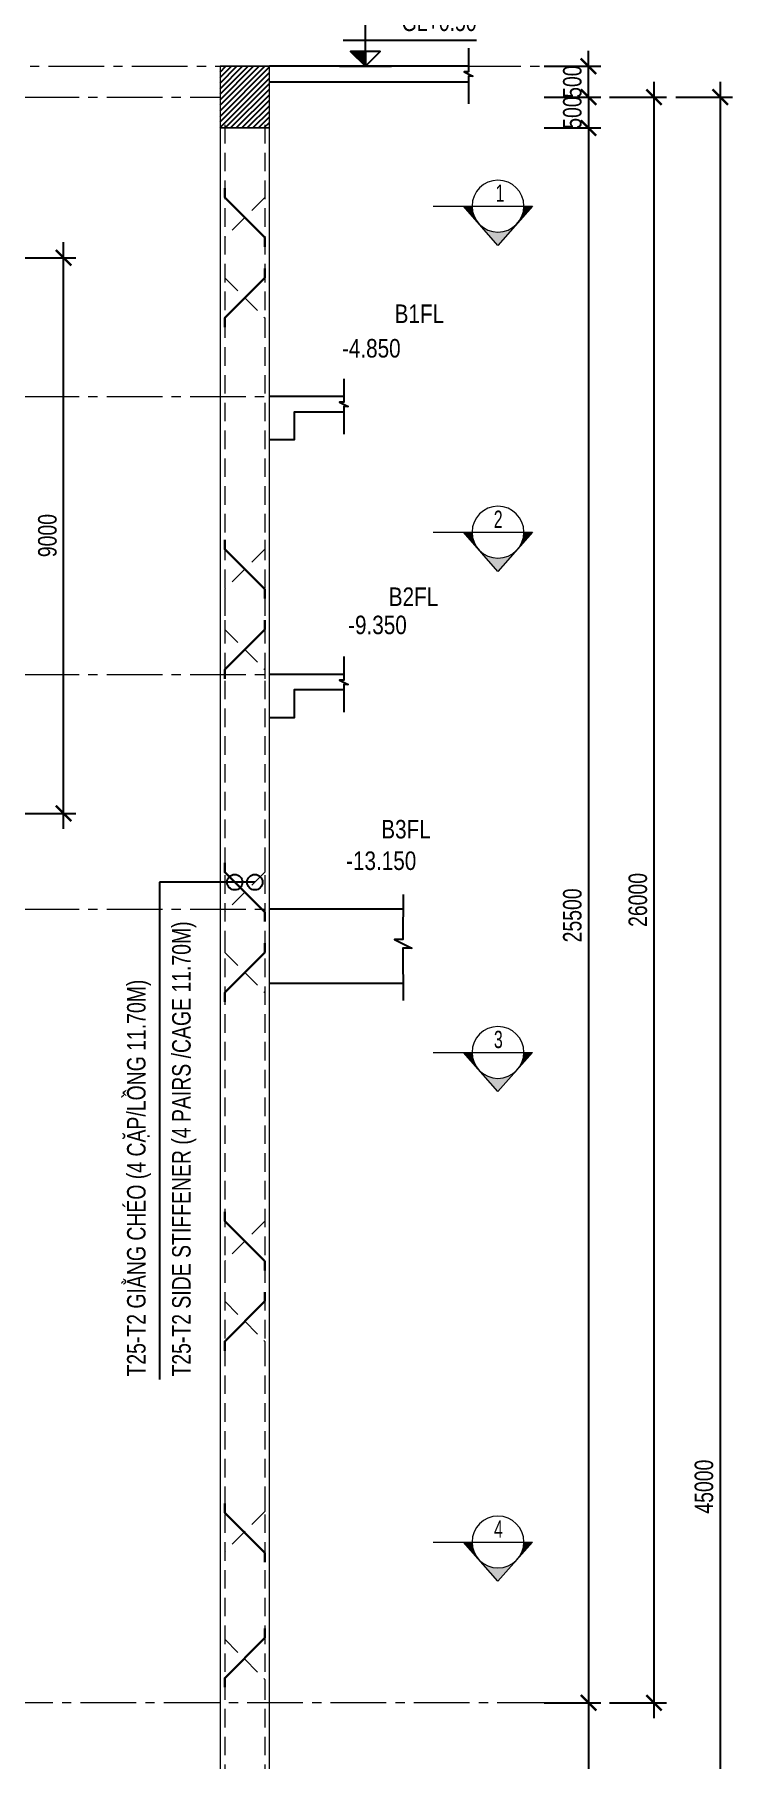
# Model space of a CAD drawing. Header units: millimetres. Extents: x 2746337 to 7547699, y -363432 to 15720.
# Drawn here: x 2893677 to 2904984, y -26918 to 1014 of the extents above; entities that cross this region are included whole.
import ezdxf
from ezdxf.enums import TextEntityAlignment as Align

# ---------------------------------------------------------------- set-up
doc = ezdxf.new("R2010")
doc.units = ezdxf.units.MM
doc.header["$LTSCALE"] = 1200
doc.header["$PDMODE"] = 3
doc.linetypes.add('CENTER2', pattern=[1.125, 0.75, -0.125, 0.125, -0.125])
doc.linetypes.add('HIDDEN', pattern=[0.375, 0.25, -0.125])
for name, color, linetype, lineweight in [('1', 9, 'Continuous', 13), ('BOUND', 3, 'Continuous', 20), ('CODE', 3, 'Continuous', 15), ('ENOTE', 2, 'Continuous', 15), ('Grid line', 160, 'CENTER2', 5), ('HIDE', 8, 'HIDDEN', 13), ('K-THUOC', 1, 'Continuous', 18), ('LEADER', 8, 'Continuous', 9), ('S-Beam - Cont', 60, 'Continuous', 25), ('T2CO', 4, 'Continuous', 30), ('T2HI', 4, 'HIDDEN', 13), ('TEXTVN', 2, 'Continuous', 20)]:
    doc.layers.add(name, color=color, linetype=linetype, lineweight=lineweight)
for name, color, linetype in [('CDC.02.DIM', 1, 'Continuous'), ('CDC.06.TEXT', 2, 'Continuous'), ('CDC.10.HATCH', 251, 'Continuous'), ('Q-Dim-line', 75, 'Continuous')]:
    doc.layers.add(name, color=color, linetype=linetype)
doc.styles.add('DB_Arial', font='arial.ttf', dxfattribs={"width": 0.8})
doc.styles.add('SMTEXT', font='arial.ttf', dxfattribs={"width": 0.75})
doc.styles.add('TEXTVN', font='VHELVCN.TTF', dxfattribs={"width": 0.8})
doc.dimstyles.new('BSV1-100', dxfattribs={"dimtxt": 300, "dimasz": 250, "dimexe": 200, "dimexo": 0, "dimgap": 108, "dimtad": 1, "dimdec": 0, "dimdsep": 46, "dimtxsty": 'SMTEXT', "dimblk": 'ARCHTICK', "dimcen": 100, "dimdle": 250, "dimclrd": 256, "dimclre": 256, "dimclrt": 1, "dimadec": 0, "dimazin": 0, "dimtfac": 1, "dimtdec": 0, "dimtix": 1, "dimtmove": 2, "dimatfit": 3, "dimfxl": 720, "dimfxlon": 1, "dimtolj": 1, "dimtzin": 0, "dimarcsym": 0})
doc.dimstyles.new('BSV25', dxfattribs={"dimtxt": 300, "dimasz": 250, "dimexe": 200, "dimexo": 0, "dimgap": 108, "dimtad": 1, "dimdec": 0, "dimlfac": 0.25, "dimdsep": 46, "dimtxsty": 'SMTEXT', "dimblk": 'ARCHTICK', "dimcen": 100, "dimdle": 250, "dimclrd": 256, "dimclre": 256, "dimclrt": 2, "dimadec": 0, "dimazin": 0, "dimtfac": 1, "dimtdec": 0, "dimtix": 1, "dimtmove": 2, "dimatfit": 3, "dimfxl": 800, "dimfxlon": 1, "dimtolj": 1, "dimtzin": 0, "dimarcsym": 0})

# ---------------------------------------------------------------- blocks, each defined once
blk = doc.blocks.new('_ArchTick')
at = {"color": 0, "linetype": 'ByBlock', "const_width": 0.15}
blk.add_lwpolyline([(-0.5, -0.5), (0.5, 0.5)], dxfattribs=at)
blk = doc.blocks.new('tag_cd')
at = {"layer": 'CDC.10.HATCH'}
blk.add_hatch(color=256, dxfattribs=at).paths.add_polyline_path([(180, 240), (420, 0), (420, 240)])
at = {"layer": 'CDC.02.DIM'}
for points in [[(420, 240), (420, 0), (660, 240), (180, 240), (420, 0), (420, 1020)], [(60, 420), (2220, 420)], [(0, 0), (840, 0)]]:
    blk.add_lwpolyline(points, dxfattribs=at)
at = {"layer": 'CDC.06.TEXT', "ltscale": 0.5, "style": 'SMTEXT', "width": 0.75}
blk.add_attdef('CD', text='', height=300, dxfattribs=at).set_placement((2220, 570), align=Align.RIGHT)
blk = doc.blocks.new('*D80')
at = {"layer": 'Defpoints', "color": 0, "transparency": 16777216}
for p in [(2865643, 0), (2865080, -4850), (2897740, -4850)]:
    blk.add_point(p, dxfattribs=at)
at = {"layer": 'K-THUOC', "lineweight": -2, "transparency": 16777216}
for p, q in [((2865080, 250), (2865080, -5100)), ((2865643, 0), (2864880, 0)), ((2865800, -4850), (2864880, -4850))]:
    blk.add_line(p, q, dxfattribs=at)
at = {"layer": 'K-THUOC', "lineweight": -2, "transparency": 16777216, "xscale": 250, "yscale": 250, "zscale": 250}
for p, rotation in [((2865080, 0), 90), ((2865080, -4850), 270)]:
    blk.add_blockref('_ArchTick', p, dxfattribs=dict(at, rotation=rotation))
at = {"layer": 'K-THUOC', "color": 1, "transparency": 16777216, "insert": (2864819, -2425), "char_height": 300, "attachment_point": 5, "rotation": 90, "style": 'SMTEXT'}
blk.add_mtext('\\A1;4850', dxfattribs=at)
blk = doc.blocks.new('*D81')
at = {"layer": 'Defpoints', "color": 0, "transparency": 16777216}
for p in [(2897740, -4850), (2865080, -9350), (2897724, -9350)]:
    blk.add_point(p, dxfattribs=at)
at = {"layer": 'K-THUOC', "lineweight": -2, "transparency": 16777216}
for p, q in [((2865080, -4600), (2865080, -9600)), ((2865800, -4850), (2864880, -4850)), ((2865800, -9350), (2864880, -9350))]:
    blk.add_line(p, q, dxfattribs=at)
at = {"layer": 'K-THUOC', "lineweight": -2, "transparency": 16777216, "xscale": 250, "yscale": 250, "zscale": 250}
for p, rotation in [((2865080, -4850), 90), ((2865080, -9350), 270)]:
    blk.add_blockref('_ArchTick', p, dxfattribs=dict(at, rotation=rotation))
at = {"layer": 'K-THUOC', "color": 1, "transparency": 16777216, "insert": (2864819, -7100), "char_height": 300, "attachment_point": 5, "rotation": 90, "style": 'SMTEXT'}
blk.add_mtext('\\A1;4500', dxfattribs=at)
blk = doc.blocks.new('*D82')
at = {"layer": 'Defpoints', "color": 0, "transparency": 16777216}
for p in [(2896467, -9350), (2865080, -13150), (2897724, -13150)]:
    blk.add_point(p, dxfattribs=at)
at = {"layer": 'K-THUOC', "lineweight": -2, "transparency": 16777216}
for p, q in [((2865080, -9100), (2865080, -13400)), ((2865800, -9350), (2864880, -9350)), ((2865800, -13150), (2864880, -13150))]:
    blk.add_line(p, q, dxfattribs=at)
at = {"layer": 'K-THUOC', "lineweight": -2, "transparency": 16777216, "xscale": 250, "yscale": 250, "zscale": 250}
for p, rotation in [((2865080, -9350), 90), ((2865080, -13150), 270)]:
    blk.add_blockref('_ArchTick', p, dxfattribs=dict(at, rotation=rotation))
at = {"layer": 'K-THUOC', "color": 1, "transparency": 16777216, "insert": (2864819, -11250), "char_height": 300, "attachment_point": 5, "rotation": 90, "style": 'SMTEXT'}
blk.add_mtext('\\A1;3800', dxfattribs=at)
blk = doc.blocks.new('*D94')
at = {"layer": 'Defpoints', "color": 0, "transparency": 16777216}
for p in [(2883069, -2600), (2894148, -2600), (2883069, -11600)]:
    blk.add_point(p, dxfattribs=at)
at = {"layer": 'K-THUOC', "lineweight": -2, "transparency": 16777216}
for p, q in [((2894148, -11850), (2894148, -2350)), ((2893428, -2600), (2894348, -2600)), ((2893428, -11600), (2894348, -11600))]:
    blk.add_line(p, q, dxfattribs=at)
at = {"layer": 'K-THUOC', "lineweight": -2, "transparency": 16777216, "xscale": 250, "yscale": 250, "zscale": 250}
for p, rotation in [((2894148, -2600), 90), ((2894148, -11600), 270)]:
    blk.add_blockref('_ArchTick', p, dxfattribs=dict(at, rotation=rotation))
at = {"layer": 'K-THUOC', "color": 1, "transparency": 16777216, "insert": (2893887, -7100), "char_height": 300, "attachment_point": 5, "rotation": 90, "style": 'SMTEXT'}
blk.add_mtext('\\A1;9000', dxfattribs=at)
blk = doc.blocks.new('SIGSEC')
at = {"layer": '1', "lineweight": 9}
h = blk.add_hatch(color=256, dxfattribs=at)
h.dxf.hatch_style = 1
h.paths.add_polyline_path([(-420, 0), (-560, 0), (-315, -278, -0.182676)])
h = blk.add_hatch(color=256, dxfattribs=at)
h.dxf.hatch_style = 1
h.paths.add_polyline_path([(560, 0), (420, 0, -0.182676), (315, -278)])
h = blk.add_hatch(color=256, dxfattribs=at)
h.dxf.hatch_style = 1
h.paths.add_polyline_path([(315, -278, -0.451416), (-315, -278), (0, -635)])
at = {"layer": '1', "lineweight": 9, "elevation": 0}
blk.add_lwpolyline([(1050, 0), (-560, 0), (0, -635), (560, 0)], dxfattribs=at)
at = {"layer": '1', "lineweight": 9}
blk.add_circle((0, 0), 420, dxfattribs=at)
at = {"layer": 'BOUND', "lineweight": 9, "style": 'TEXTVN', "width": 0.8}
blk.add_attdef('SEC', text='', height=280, dxfattribs=at).set_placement((0, 210, 0), align=Align.MIDDLE_CENTER)
blk = doc.blocks.new('*D108')
at = {"layer": 'Defpoints', "color": 0, "transparency": 16777216}
for p in [(2897483, 500), (2902651, 500), (2897483, 0)]:
    blk.add_point(p, dxfattribs=at)
at = {"layer": 'K-THUOC', "lineweight": -2, "transparency": 16777216}
for p, q in [((2902651, 500), (2902651, 750)), ((2901931, 500), (2902851, 500)), ((2902651, 0), (2902651, 500)), ((2901931, 0), (2902851, 0)), ((2902651, 0), (2902651, -250))]:
    blk.add_line(p, q, dxfattribs=at)
at = {"layer": 'K-THUOC', "lineweight": -2, "transparency": 16777216, "xscale": 250, "yscale": 250, "zscale": 250}
for p, rotation in [((2902651, 500), 270), ((2902651, 0), 90)]:
    blk.add_blockref('_ArchTick', p, dxfattribs=dict(at, rotation=rotation))
at = {"layer": 'K-THUOC', "color": 1, "transparency": 16777216, "insert": (2902390, 250), "char_height": 300, "attachment_point": 5, "rotation": 90, "style": 'SMTEXT'}
blk.add_mtext('\\A1;500', dxfattribs=at)
blk = doc.blocks.new('*D109')
at = {"layer": 'Defpoints', "color": 0, "transparency": 16777216}
for p in [(2897483, 0), (2897483, -500), (2902651, -500)]:
    blk.add_point(p, dxfattribs=at)
at = {"layer": 'K-THUOC', "lineweight": -2, "transparency": 16777216}
for p, q in [((2901931, 0), (2902851, 0)), ((2902651, 0), (2902651, 250)), ((2902651, 0), (2902651, -500)), ((2901931, -500), (2902851, -500)), ((2902651, -500), (2902651, -750))]:
    blk.add_line(p, q, dxfattribs=at)
at = {"layer": 'K-THUOC', "lineweight": -2, "transparency": 16777216, "xscale": 250, "yscale": 250, "zscale": 250}
for p, rotation in [((2902651, 0), 270), ((2902651, -500), 90)]:
    blk.add_blockref('_ArchTick', p, dxfattribs=dict(at, rotation=rotation))
at = {"layer": 'K-THUOC', "color": 1, "transparency": 16777216, "insert": (2902390, -250), "char_height": 300, "attachment_point": 5, "rotation": 90, "style": 'SMTEXT'}
blk.add_mtext('\\A1;500', dxfattribs=at)
blk = doc.blocks.new('*D110')
at = {"layer": 'Defpoints', "color": 0, "transparency": 16777216}
for p in [(2897483, -500), (2891936, -26000), (2902651, -26000)]:
    blk.add_point(p, dxfattribs=at)
at = {"layer": 'K-THUOC', "lineweight": -2, "transparency": 16777216}
for p, q in [((2902651, -250), (2902651, -26250)), ((2901931, -500), (2902851, -500)), ((2901931, -26000), (2902851, -26000))]:
    blk.add_line(p, q, dxfattribs=at)
at = {"layer": 'K-THUOC', "lineweight": -2, "transparency": 16777216, "xscale": 250, "yscale": 250, "zscale": 250}
for p, rotation in [((2902651, -500), 90), ((2902651, -26000), 270)]:
    blk.add_blockref('_ArchTick', p, dxfattribs=dict(at, rotation=rotation))
at = {"layer": 'K-THUOC', "color": 1, "transparency": 16777216, "insert": (2902390, -13250), "char_height": 300, "attachment_point": 5, "rotation": 90, "style": 'SMTEXT'}
blk.add_mtext('\\A1;25500', dxfattribs=at)
blk = doc.blocks.new('*D111')
at = {"layer": 'Defpoints', "color": 0, "transparency": 16777216}
for p in [(2891936, -26000), (2893508, -45000), (2902651, -45000)]:
    blk.add_point(p, dxfattribs=at)
at = {"layer": 'K-THUOC', "lineweight": -2, "transparency": 16777216}
for p, q in [((2902651, -25750), (2902651, -45250)), ((2901931, -26000), (2902851, -26000)), ((2901931, -45000), (2902851, -45000))]:
    blk.add_line(p, q, dxfattribs=at)
at = {"layer": 'K-THUOC', "lineweight": -2, "transparency": 16777216, "xscale": 250, "yscale": 250, "zscale": 250}
for p, rotation in [((2902651, -26000), 90), ((2902651, -45000), 270)]:
    blk.add_blockref('_ArchTick', p, dxfattribs=dict(at, rotation=rotation))
at = {"layer": 'K-THUOC', "color": 1, "transparency": 16777216, "insert": (2902390, -35500), "char_height": 300, "attachment_point": 5, "rotation": 90, "style": 'SMTEXT'}
blk.add_mtext('\\A1;19000', dxfattribs=at)
blk = doc.blocks.new('*D112')
at = {"layer": 'Defpoints', "color": 0, "transparency": 16777216}
for p in [(2896683, 0), (2903712, 0), (2891936, -26000)]:
    blk.add_point(p, dxfattribs=at)
at = {"layer": 'K-THUOC', "lineweight": -2, "transparency": 16777216}
for p, q in [((2902992, 0), (2903912, 0)), ((2903712, -26250), (2903712, 250)), ((2902992, -26000), (2903912, -26000))]:
    blk.add_line(p, q, dxfattribs=at)
at = {"layer": 'K-THUOC', "lineweight": -2, "transparency": 16777216, "xscale": 250, "yscale": 250, "zscale": 250}
for p, rotation in [((2903712, 0), 90), ((2903712, -26000), 270)]:
    blk.add_blockref('_ArchTick', p, dxfattribs=dict(at, rotation=rotation))
at = {"layer": 'K-THUOC', "color": 1, "transparency": 16777216, "insert": (2903451, -13000), "char_height": 300, "attachment_point": 5, "rotation": 90, "style": 'SMTEXT'}
blk.add_mtext('\\A1;26000', dxfattribs=at)
blk = doc.blocks.new('*D113')
at = {"layer": 'Defpoints', "color": 0, "transparency": 16777216}
for p in [(2896683, 0), (2896683, -45000), (2904784, -45000)]:
    blk.add_point(p, dxfattribs=at)
at = {"layer": 'K-THUOC', "lineweight": -2, "transparency": 16777216}
for p, q in [((2904064, 0), (2904984, 0)), ((2904784, 250), (2904784, -45250)), ((2904064, -45000), (2904984, -45000))]:
    blk.add_line(p, q, dxfattribs=at)
at = {"layer": 'K-THUOC', "lineweight": -2, "transparency": 16777216, "xscale": 250, "yscale": 250, "zscale": 250}
for p, rotation in [((2904784, 0), 90), ((2904784, -45000), 270)]:
    blk.add_blockref('_ArchTick', p, dxfattribs=dict(at, rotation=rotation))
at = {"layer": 'K-THUOC', "color": 1, "transparency": 16777216, "insert": (2904522, -22500), "char_height": 300, "attachment_point": 5, "rotation": 90, "style": 'SMTEXT'}
blk.add_mtext('\\A1;45000', dxfattribs=at)

msp = doc.modelspace()

# ---------------------------------------------------------------- hatches: boundary and pattern name
at = {"layer": 'CDC.10.HATCH'}
h = msp.add_hatch(dxfattribs=at)
h.set_pattern_fill('ANSI31', color=256, scale=20)
h.set_pattern_definition([(45, (109825.24, -9756.33), (-44.9012806, 44.9012806), [])])
h.paths.add_polyline_path([(2896682.9, -500), (2897482.9, -500), (2897482.9, 500), (2896682.9, 500)])

# ---------------------------------------------------------------- linework, layer by layer
at = {"layer": 'BOUND'}
for points in [[(2896682.9, -500), (2897482.9, -500), (2897482.9, 500), (2896682.9, 500)], [(2896682.9, -45000), (2897482.9, -45000), (2897482.9, -500), (2896682.9, -500)]]:
    msp.add_lwpolyline(points, close=True, dxfattribs=at)
at = {"layer": 'BOUND', "lineweight": 20}
msp.add_lwpolyline([(2897482.9, -4350), (2897482.9, -500), (2896682.9, -500), (2896682.9, -45000), (2897482.9, -45000), (2897482.9, -19550)], dxfattribs=at)
at = {"layer": 'CODE'}
for points in [[(2898132.5, -4850, 0, 0, 0), (2899206.5, -4850, 0, 0, 0), (2898669.5, -4850, 0, 660, 0), (2898669.5, -4520, 0, 0, 0), (2898669.5, -4320, 0, 0, 0), (2899669.5, -4320, 0, 0, 0)], [(2898132.5, -9350, 0, 0, 0), (2899206.5, -9350, 0, 0, 0), (2898669.5, -9350, 0, 660, 0), (2898669.5, -9020, 0, 0, 0), (2898669.5, -8820, 0, 0, 0), (2899669.5, -8820, 0, 0, 0)], [(2898132.5, -13150, 0, 0, 0), (2899206.5, -13150, 0, 0, 0), (2898669.5, -13150, 0, 660, 0), (2898669.5, -12820, 0, 0, 0), (2898669.5, -12620, 0, 0, 0), (2899669.5, -12620, 0, 0, 0)]]:
    msp.add_lwpolyline(points, format="xyseb", dxfattribs=at)
at = {"layer": 'Grid line', "color": 2}
for p, q in [((2861098.5, 0), (2896682.9, 0)), ((2861098.5, -4850), (2897567.4, -4850)), ((2861098.5, -9350), (2897551.4, -9350)), ((2861098.5, -13150), (2897551.4, -13150))]:
    msp.add_line(p, q, dxfattribs=at)
at = {"layer": 'Grid line'}
msp.add_line((2902073.3, -26000), (2866455.3, -26000), dxfattribs=at)
msp.add_lwpolyline([(2875005, 500), (2901872.3, 500)], dxfattribs=at)
at = {"layer": 'HIDE'}
for p, q in [((2896757.9, -450), (2896757.9, -44800)), ((2897407.9, -450), (2897407.9, -44800))]:
    msp.add_line(p, q, dxfattribs=at)
at = {"layer": 'Q-Dim-line'}
for points in [[(2900706.5, 790.7), (2900706.5, 409.7), (2900639.4, 409.7), (2900778.2, 339), (2900706.5, 339), (2900706.5, -108.2)], [(2898687, -4559.3), (2898687, -4940.3), (2898619.9, -4940.3), (2898758.7, -5011), (2898687, -5011), (2898687, -5458.2)], [(2898687, -9059.3), (2898687, -9440.3), (2898619.9, -9440.3), (2898758.7, -9511), (2898687, -9511), (2898687, -9958.2)], [(2899647.9, -12911.4), (2899643.4, -13641.9), (2899509.2, -13641.9), (2899786.7, -13783.2), (2899643.4, -13783.2), (2899647.9, -14626.3)]]:
    msp.add_lwpolyline(points, dxfattribs=at)
at = {"layer": 'S-Beam - Cont'}
for points in [[(2900699.7, 500), (2899006.3, 500), (2899006.3, 500), (2897482.9, 500)], [(2897482.9, 250), (2899256.3, 250), (2899256.3, 250), (2900699.7, 250)], [(2898680.2, -4850), (2897482.9, -4850)], [(2898680.2, -5100), (2897882.9, -5100), (2897882.9, -5550), (2897482.9, -5550)], [(2898680.2, -9350), (2897482.9, -9350)], [(2898680.2, -9600), (2897882.9, -9600), (2897882.9, -10050), (2897482.9, -10050)], [(2899647.9, -13150), (2897482.9, -13150)], [(2897482.9, -14350), (2899647.9, -14350)]]:
    msp.add_lwpolyline(points, dxfattribs=at)
at = {"layer": 'T2CO'}
for points in [[(2896757.9, -1475), (2896757.9, -1625), (2897407.9, -2275), (2897407.9, -2425)], [(2897407.9, -2775), (2897407.9, -2925), (2896757.9, -3575), (2896757.9, -3725)], [(2896757.9, -7170.1), (2896757.9, -7320.1), (2897407.9, -7970.1), (2897407.9, -8120.1)], [(2897407.9, -8470.1), (2897407.9, -8620.1), (2896757.9, -9270.1), (2896757.9, -9420.1)], [(2896757.9, -12400.5), (2896757.9, -12550.5), (2897407.9, -13200.5), (2897407.9, -13350.5)], [(2897407.9, -13700.5), (2897407.9, -13850.5), (2896757.9, -14500.5), (2896757.9, -14650.5)], [(2896757.9, -18049.5), (2896757.9, -18199.5), (2897407.9, -18849.5), (2897407.9, -18999.5)], [(2897407.9, -19349.5), (2897407.9, -19499.5), (2896757.9, -20149.5), (2896757.9, -20299.5)], [(2896757.9, -22772.9), (2896757.9, -22922.9), (2897407.9, -23572.9), (2897407.9, -23722.9)], [(2897407.9, -24799.3), (2897407.9, -24949.3), (2896757.9, -25599.3), (2896757.9, -25749.3)]]:
    msp.add_lwpolyline(points, dxfattribs=at)
at = {"layer": 'T2HI'}
for points in [[(2897407.9, -1475), (2897407.9, -1625), (2896757.9, -2275), (2896757.9, -2425)], [(2896757.9, -2775), (2896757.9, -2925), (2897407.9, -3575), (2897407.9, -3725)], [(2897407.9, -7170.1), (2897407.9, -7320.1), (2896757.9, -7970.1), (2896757.9, -8120.1)], [(2896757.9, -8470.1), (2896757.9, -8620.1), (2897407.9, -9270.1), (2897407.9, -9420.1)], [(2897407.9, -12400.5), (2897407.9, -12550.5), (2896757.9, -13200.5), (2896757.9, -13350.5)], [(2896757.9, -13700.5), (2896757.9, -13850.5), (2897407.9, -14500.5), (2897407.9, -14650.5)], [(2897407.9, -18049.5), (2897407.9, -18199.5), (2896757.9, -18849.5), (2896757.9, -18999.5)], [(2896757.9, -19349.5), (2896757.9, -19499.5), (2897407.9, -20149.5), (2897407.9, -20299.5)], [(2897407.9, -22750.5), (2897407.9, -22900.5), (2896757.9, -23550.5), (2896757.9, -23700.5)], [(2896757.9, -24821.7), (2896757.9, -24971.7), (2897407.9, -25621.7), (2897407.9, -25771.7)]]:
    msp.add_lwpolyline(points, dxfattribs=at)

# ---------------------------------------------------------------- block references
at = {"layer": '1', "lineweight": 20}
ref = msp.add_blockref('SIGSEC', (2901183.8, -1765.4), dxfattribs=dict(at, xscale=-1))
ref.add_attrib('SEC', '1', dxfattribs={"layer": 'BOUND', "lineweight": 9, "height": 280, "style": 'TEXTVN', "width": 0.8}).set_placement((2901217.9, -1555.4, 0), align=Align.MIDDLE_CENTER)
ref = msp.add_blockref('SIGSEC', (2901183.8, -7045.4), dxfattribs=dict(at, xscale=-1))
ref.add_attrib('SEC', '2', dxfattribs={"layer": 'BOUND', "lineweight": 9, "height": 280, "style": 'TEXTVN', "width": 0.8}).set_placement((2901188, -6835.4, 0), align=Align.MIDDLE_CENTER)
ref = msp.add_blockref('SIGSEC', (2901183.8, -15469), dxfattribs=dict(at, xscale=-1))
ref.add_attrib('SEC', '3', dxfattribs={"layer": 'BOUND', "lineweight": 9, "height": 280, "style": 'TEXTVN', "width": 0.8}).set_placement((2901190.4, -15259, 0), align=Align.MIDDLE_CENTER)
ref = msp.add_blockref('SIGSEC', (2901183.8, -23397.2, 0), dxfattribs=dict(at, xscale=-1))
ref.add_attrib('SEC', '4', dxfattribs={"layer": 'BOUND', "lineweight": 9, "height": 280, "style": 'TEXTVN', "width": 0.8}).set_placement((2901191.6, -23187.2, 0), align=Align.MIDDLE_CENTER)
at = {"layer": 'ENOTE'}
msp.add_blockref('tag_cd', (2898618.2, 500), dxfattribs=at).add_auto_attribs({'CD': 'GL+0.50'})

# ---------------------------------------------------------------- texts
at = {"layer": 'ENOTE', "style": 'DB_Arial', "width": 0.8}
for s, p in [('-4.850', (2898656.9, -4216.9)), ('-9.350', (2898757.1, -8696.4)), ('-13.150', (2898724.1, -12514.8))]:
    msp.add_text(s, height=300, dxfattribs=at).set_placement(p)
at = {"layer": 'TEXTVN', "style": 'DB_Arial', "width": 0.8}
for s, p in [('B1FL', (2899510.3, -3657.9)), ('B2FL', (2899415.8, -8240.2)), ('B3FL', (2899293.8, -12004.4))]:
    msp.add_text(s, height=300, dxfattribs=at).set_placement(p)
at = {"layer": 'TEXTVN', "lineweight": 20, "style": 'SMTEXT', "width": 0.75}
for s, p in [('T25-T2 SIDE STIFFENER (4 PAIRS /CAGE 11.70M)', (2896205.9, -20717.4)), ('T25-T2 GIẰNG CHÉO (4 CẶP/LỒNG 11.70M)', (2895475.9, -20717.4))]:
    msp.add_text(s, height=300, rotation=90, dxfattribs=at).set_placement(p)

# ---------------------------------------------------------------- dimensions: what is measured, and where the dimension line sits
at = {"layer": 'K-THUOC'}
for base, p1, p2, picture, middle in [((2902650.8, 500), (2897482.9, 0), (2897482.9, 500), '*D108', (2902389.7, 250)), ((2865080.3, -4850), (2865642.7, 0), (2897739.8, -4850), '*D80', (2864819.2, -2425)), ((2903711.7, 0), (2891936.3, -26000), (2896682.9, 0), '*D112', (2903450.5, -13000)), ((2904783.6, -45000), (2896682.9, 0), (2896682.9, -45000), '*D113', (2904522.4, -22500)), ((2902650.8, -500), (2897482.9, 0), (2897482.9, -500), '*D109', (2902389.7, -250)), ((2902650.8, -26000), (2897482.9, -500), (2891936.3, -26000), '*D110', (2902389.7, -13250)), ((2894148.2, -2600.3), (2883068.6, -11600.3), (2883068.6, -2600.3), '*D94', (2893887, -7100.3)), ((2865080.3, -9350), (2897739.8, -4850), (2897723.8, -9350), '*D81', (2864819.2, -7100)), ((2865080.3, -13150), (2896467.2, -9350), (2897723.8, -13150), '*D82', (2864819, -11250)), ((2902650.8, -45000), (2891936.3, -26000), (2893508, -45000), '*D111', (2902389.7, -35500))]:
    dim = msp.add_linear_dim(base=base, p1=p1, p2=p2, angle=90, dimstyle='BSV1-100', dxfattribs=at)
    dim.commit()
    dim.dimension.update_dxf_attribs({"geometry": picture, "text_midpoint": middle})

# ---------------------------------------------------------------- leaders
at = {"layer": 'LEADER'}
for points in [[(2897245.4, -12713), (2895702.9, -12713), (2895702.9, -20713)], [(2896920.4, -12713), (2895702.9, -12713), (2895702.9, -20765.4)]]:
    msp.add_leader(points, dimstyle='BSV25', override={"dimldrblk": 'Origin'}, dxfattribs=at)

doc.saveas('drawing.dxf')
